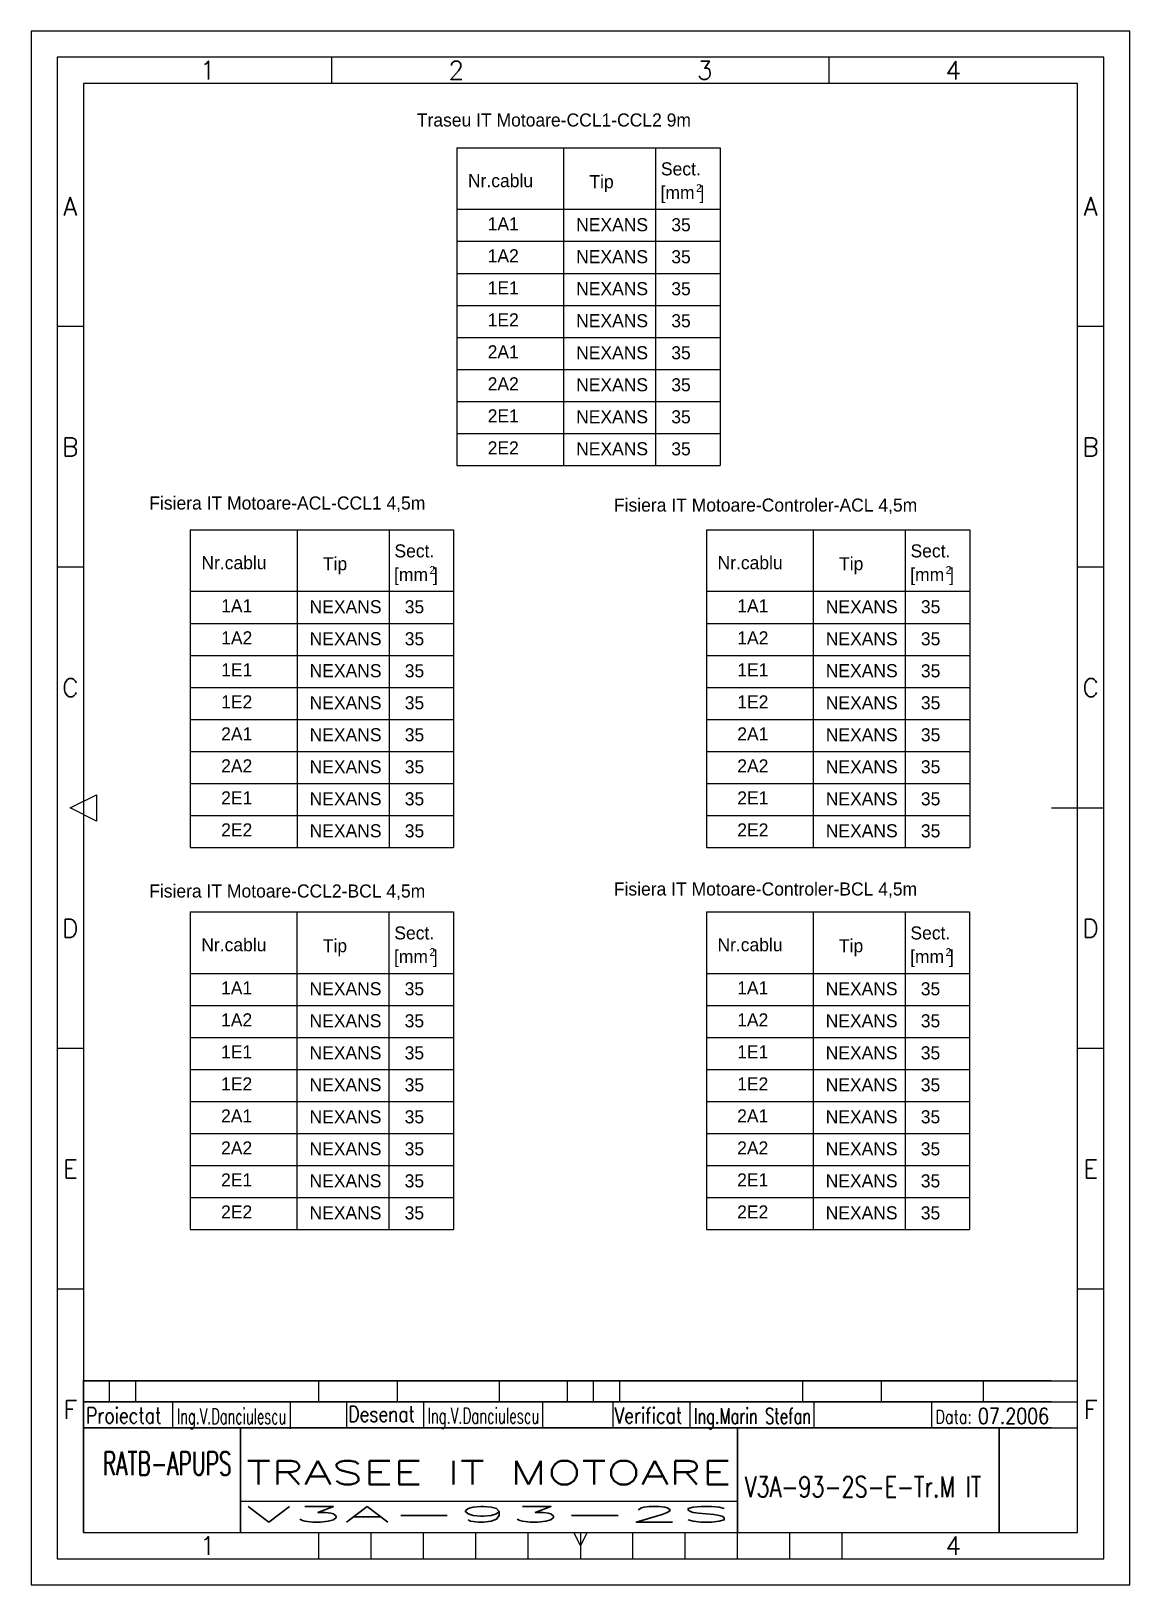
# Model space of a CAD drawing. Header units: millimetres. Extents: x 175 to 385, y 9 to 306.
import ezdxf
from ezdxf.enums import TextEntityAlignment as Align

# ---------------------------------------------------------------- set-up
doc = ezdxf.new("R2010")
doc.units = ezdxf.units.MM
doc.layers.add('INDICATOR', color=7, linetype='Continuous')
doc.styles.add('ISO', font='SIMPLEX.SHX')
doc.styles.add('ROMANS', font='ROMANS.shx', dxfattribs={"width": 0.8})

# ---------------------------------------------------------------- blocks, each defined once
blk = doc.blocks.new('indic-el')
at = {"layer": 'INDICATOR', "color": 1}
for p, q in [((-180, 25), (-180, 29)), ((-175, 25), (-175, 29)), ((-140, 25), (-140, 29)), ((-125, 25), (-125, 29)), ((-105.5, 25), (-105.5, 29)), ((-87.5, 25), (-87.5, 29)), ((-82.5, 25), (-82.5, 29)), ((-47.5, 25), (-47.5, 29)), ((-32.5, 25), (-32.5, 29)), ((-13, 25), (-13, 29)), ((-167.9, 20), (-167.9, 25)), ((-145.42, 19.8), (-145.42, 24.8)), ((-134.65, 20.08), (-134.65, 25.08)), ((-119.93, 20), (-119.93, 25)), ((-97.19, 20), (-97.19, 25)), ((-83.77, 20), (-83.77, 25)), ((-69.03, 20), (-69.03, 25)), ((-45.33, 20), (-45.33, 25)), ((-22.83, 20), (-22.83, 25)), ((-155, 6), (-60, 6))]:
    blk.add_line(p, q, dxfattribs=at)
at = {"layer": 'INDICATOR'}
blk.add_line((-92.5, 25), (-92.5, 29), dxfattribs=at)
at = {"layer": 'INDICATOR', "const_width": 0.3, "flags": 128}
for points in [[(0, 29), (-185, 29), (-185, 0)], [(0, 25), (-185, 25)], [(0, 20), (-185, 20)], [(-155, 0), (-155, 20)], [(-60, 0), (-60, 20)], [(-10, 0), (-10, 20)]]:
    blk.add_lwpolyline(points, dxfattribs=at)
at = {"layer": 'INDICATOR', "color": 1, "style": 'ROMANS', "width": 0.8}
for s, height, p in [('Proiectat', 3, (-184.48, 20.88)), ('Desenat', 3, (-134.37, 21.17)), ('Verificat', 3, (-83.49, 20.88)), ('Data:', 2.5, (-22.15, 20.88))]:
    blk.add_text(s, height=height, dxfattribs=at).set_placement(p)
at = {"layer": 'INDICATOR', "style": 'ROMANS', "width": 0.570908}
blk.add_text('RATB-APUPS', height=4.5, dxfattribs=at).set_placement((-181.28, 10.96), (-156.69, 10.96), align=Align.FIT)
at = {"layer": 'INDICATOR', "color": 1, "style": 'ROMANS'}
for tag, height, width, p, p2 in [('DESENAT', 3, 1.116423, (-119.25, 20.84), (-97.88, 20.84)), ('VERIFICAT', 3, 1.074468, (-68.34, 20.8), (-45.93, 20.8)), ('DATA', 3, 1.321041, (-14.04, 20.81), (-0.45, 20.81)), ('PROIECTAT', 3, 0.908325, (-167.12, 20.74), (-146.23, 20.74)), ('NUME_DESEN', 4.5, 2.080219, (-153.9, 9.22), (-61.18, 9.22)), ('NUMAR', 4, 2.383056, (-58.61, 6.76), (-11.4, 6.76)), ('ANS', 3, 11.421134, (-154.04, 2.01), (-61.04, 2.01))]:
    blk.add_attdef(tag, text='', height=height, dxfattribs=dict(at, width=width)).set_placement(p, p2, align=Align.FIT)

msp = doc.modelspace()

# ---------------------------------------------------------------- linework, layer by layer
at = {"color": 70}
for p, q in [((232.45, 295.96), (232.45, 300.96)), ((327.45, 295.96), (327.45, 300.96)), ((374.95, 295.96), (184.95, 295.96)), ((184.95, 295.96), (184.95, 18.96)), ((374.95, 18.96), (374.95, 295.96)), ((184.95, 249.46), (179.95, 249.46)), ((379.95, 249.46), (374.95, 249.46)), ((184.95, 203.46), (179.95, 203.46)), ((379.95, 203.46), (374.95, 203.46)), ((182.45, 157.46), (187.45, 159.96)), ((187.45, 154.96), (182.45, 157.46)), ((187.45, 159.96), (187.45, 154.96)), ((369.95, 157.46), (379.95, 157.46)), ((184.95, 111.46), (179.95, 111.46)), ((379.95, 111.46), (374.95, 111.46)), ((184.95, 65.46), (179.95, 65.46)), ((379.95, 65.46), (374.95, 65.46)), ((184.95, 18.96), (374.95, 18.96)), ((229.95, 13.96), (229.95, 18.96)), ((239.95, 13.96), (239.95, 18.96)), ((249.95, 13.96), (249.95, 18.96)), ((259.95, 13.96), (259.95, 18.96)), ((269.95, 13.96), (269.95, 18.96)), ((279.95, 16.46), (278.7, 18.96)), ((281.2, 18.96), (279.95, 16.46)), ((279.95, 18.96), (279.95, 13.96)), ((289.95, 13.96), (289.95, 18.96)), ((299.95, 13.96), (299.95, 18.96)), ((309.95, 13.96), (309.95, 18.96)), ((319.95, 13.96), (319.95, 18.96)), ((329.95, 13.96), (329.95, 18.96))]:
    msp.add_line(p, q, dxfattribs=at)
at = {"color": 3}
for p, q in [((256.31, 283.67), (256.31, 222.94)), ((256.31, 283.67), (306.63, 283.67)), ((276.72, 283.67), (276.72, 222.94)), ((294.3, 283.67), (294.3, 222.94)), ((306.63, 283.67), (306.63, 222.94)), ((256.31, 271.89), (306.63, 271.89)), ((205.38, 210.64), (205.38, 149.91)), ((205.38, 210.64), (255.69, 210.64)), ((225.78, 210.64), (225.78, 149.91)), ((243.37, 210.64), (243.37, 149.91)), ((255.69, 210.64), (255.69, 149.91)), ((304.02, 210.64), (354.33, 210.64)), ((304.02, 210.64), (304.02, 149.91)), ((324.42, 210.64), (324.42, 149.91)), ((342, 210.64), (342, 149.91)), ((354.33, 210.64), (354.33, 149.91)), ((205.38, 198.87), (255.69, 198.87)), ((304.02, 198.87), (354.33, 198.87)), ((205.36, 137.62), (255.67, 137.62)), ((205.36, 137.62), (205.36, 76.89)), ((225.76, 137.62), (225.76, 76.89)), ((243.35, 137.62), (243.35, 76.89)), ((255.67, 137.62), (255.67, 76.89)), ((304, 137.62), (354.31, 137.62)), ((304, 137.62), (304, 76.89)), ((324.4, 137.62), (324.4, 76.89)), ((341.98, 137.62), (341.98, 76.89)), ((354.31, 137.62), (354.31, 76.89)), ((205.36, 125.84), (255.67, 125.84)), ((304, 125.84), (354.31, 125.84))]:
    msp.add_line(p, q, dxfattribs=at)
at = {"color": 2}
for p, q in [((256.31, 265.77), (306.63, 265.77)), ((256.31, 259.65), (306.63, 259.65)), ((256.31, 253.53), (306.63, 253.53)), ((256.31, 247.41), (306.63, 247.41)), ((256.31, 241.29), (306.63, 241.29)), ((256.31, 235.17), (306.63, 235.17)), ((256.31, 229.05), (306.63, 229.05)), ((256.31, 222.94), (306.63, 222.94)), ((205.38, 192.75), (255.69, 192.75)), ((304.02, 192.75), (354.33, 192.75)), ((205.38, 186.63), (255.69, 186.63)), ((304.02, 186.63), (354.33, 186.63)), ((205.38, 180.51), (255.69, 180.51)), ((304.02, 180.51), (354.33, 180.51)), ((205.38, 174.39), (255.69, 174.39)), ((304.02, 174.39), (354.33, 174.39)), ((205.38, 168.27), (255.69, 168.27)), ((304.02, 168.27), (354.33, 168.27)), ((205.38, 162.15), (255.69, 162.15)), ((304.02, 162.15), (354.33, 162.15)), ((205.38, 156.03), (255.69, 156.03)), ((304.02, 156.03), (354.33, 156.03)), ((205.38, 149.91), (255.69, 149.91)), ((304.02, 149.91), (354.33, 149.91)), ((205.36, 119.73), (255.67, 119.73)), ((304, 119.73), (354.31, 119.73)), ((205.36, 113.61), (255.67, 113.61)), ((304, 113.61), (354.31, 113.61)), ((205.36, 107.49), (255.67, 107.49)), ((304, 107.49), (354.31, 107.49)), ((205.36, 101.37), (255.67, 101.37)), ((304, 101.37), (354.31, 101.37)), ((205.36, 95.25), (255.67, 95.25)), ((304, 95.25), (354.31, 95.25)), ((205.36, 89.13), (255.67, 89.13)), ((304, 89.13), (354.31, 89.13)), ((205.36, 83.01), (255.67, 83.01)), ((304, 83.01), (354.31, 83.01)), ((205.36, 76.89), (255.67, 76.89)), ((304, 76.89), (354.31, 76.89))]:
    msp.add_line(p, q, dxfattribs=at)
for p, q in [((369.95, 47.96), (374.95, 47.96)), ((369.95, 43.96), (374.95, 43.96)), ((369.95, 38.96), (374.95, 38.96))]:
    msp.add_line(p, q)
at = {"color": 240}
for points in [[(384.95, 8.96), (384.95, 305.96), (174.95, 305.96), (174.95, 8.96)], [(379.95, 13.96), (379.95, 300.96), (179.95, 300.96), (179.95, 13.96)]]:
    msp.add_lwpolyline(points, close=True, dxfattribs=at)

# ---------------------------------------------------------------- block references
at = {"color": 3, "linetype": 'ByBlock'}
ref = msp.add_blockref('indic-el', (369.95, 18.96), dxfattribs=at)
ref.add_attrib('NUME_DESEN', 'TRASEE IT MOTOARE', dxfattribs={"layer": 'INDICATOR', "color": 1, "height": 4.5, "style": 'ROMANS', "width": 1.356381}).set_placement((216.05, 28.18), (308.77, 28.18), align=Align.FIT)
ref.add_attrib('ANS', 'V3A-93-2S', dxfattribs={"layer": 'INDICATOR', "color": 1, "height": 3, "style": 'ROMANS', "width": 3.518944}).set_placement((215.91, 20.97), (308.91, 20.97), align=Align.FIT)
ref.add_attrib('NUMAR', 'V3A-93-2S-E-Tr.M IT ', dxfattribs={"layer": 'INDICATOR', "color": 1, "height": 4, "style": 'ROMANS', "width": 0.638757}).set_placement((311.34, 25.71), (358.54, 25.71), align=Align.FIT)
ref.add_attrib('DESENAT', 'Ing.V.Danciulescu', dxfattribs={"layer": 'INDICATOR', "color": 1, "height": 3, "style": 'ROMANS', "width": 0.566669}).set_placement((250.7, 39.79), (272.07, 39.79), align=Align.FIT)
ref.add_attrib('VERIFICAT', 'Ing.Marin Stefan', dxfattribs={"layer": 'INDICATOR', "color": 1, "height": 3, "style": 'ROMANS', "width": 0.612783}).set_placement((301.61, 39.75), (324.02, 39.75), align=Align.FIT)
ref.add_attrib('DATA', '07.2006', dxfattribs={"layer": 'INDICATOR', "color": 1, "height": 3, "style": 'ROMANS', "width": 0.748937}).set_placement((355.91, 39.76), (369.5, 39.76), align=Align.FIT)
ref.add_attrib('PROIECTAT', 'Ing.V.Danciulescu', dxfattribs={"layer": 'INDICATOR', "color": 1, "height": 3, "style": 'ROMANS', "width": 0.553941}).set_placement((202.82, 39.7), (223.72, 39.7), align=Align.FIT)

# ---------------------------------------------------------------- texts
at = {"color": 50, "style": 'ISO'}
for s, p in [('1', (208.7, 298.46)), ('2', (256.2, 298.46)), ('3', (303.7, 298.46)), ('4', (351.2, 298.46)), ('A', (182.45, 272.46)), ('A', (377.45, 272.46)), ('B', (182.45, 226.46)), ('B', (377.45, 226.46)), ('C', (182.45, 180.46)), ('C', (377.45, 180.46)), ('D', (182.45, 134.46)), ('D', (377.45, 134.46)), ('E', (182.45, 88.46)), ('E', (377.45, 88.46)), ('F', (182.45, 42.46)), ('F', (377.45, 42.46)), ('1', (208.7, 16.46)), ('4', (351.2, 16.46))]:
    msp.add_text(s, height=3.5, dxfattribs=at).set_placement(p, align=Align.MIDDLE)
at = {"color": 2}
for s, height, p in [('Traseu IT Motoare-CCL1-CCL2 9m', 2.5, (248.67, 287.71)), ('Sect.', 2.5, (295.32, 278.37)), ('Nr.cablu', 2.5, (258.44, 276.12)), ('Tip ', 2.5, (281.65, 275.92)), ('[mm ]', 2.5, (295.25, 273.84)), ('2', 1.5, (302.03, 275.22)), ('1A1', 2.5, (262.21, 267.87)), ('NEXANS', 2.5, (279.11, 267.7)), ('35', 2.5, (297.3, 267.69)), ('1A2', 2.5, (262.21, 261.75)), ('NEXANS', 2.5, (279.11, 261.59)), ('35', 2.5, (297.3, 261.57)), ('1E1', 2.5, (262.21, 255.63)), ('NEXANS', 2.5, (279.11, 255.47)), ('35', 2.5, (297.3, 255.46)), ('1E2', 2.5, (262.21, 249.51)), ('NEXANS', 2.5, (279.11, 249.35)), ('35', 2.5, (297.3, 249.34)), ('2A1', 2.5, (262.21, 243.4)), ('NEXANS', 2.5, (279.11, 243.23)), ('35', 2.5, (297.3, 243.22)), ('2A2', 2.5, (262.21, 237.28)), ('NEXANS', 2.5, (279.11, 237.11)), ('35', 2.5, (297.3, 237.1)), ('2E1', 2.5, (262.21, 231.16)), ('NEXANS', 2.5, (279.11, 230.99)), ('35', 2.5, (297.3, 230.98)), ('2E2', 2.5, (262.21, 225.04)), ('NEXANS', 2.5, (279.11, 224.87)), ('35', 2.5, (297.3, 224.86)), ('Fisiera IT Motoare-ACL-CCL1 4,5m', 2.5, (197.54, 214.5)), ('Fisiera IT Motoare-Controler-ACL 4,5m', 2.5, (286.34, 214.11)), ('Nr.cablu', 2.5, (207.5, 203.1)), ('Tip ', 2.5, (230.72, 202.9)), ('Sect.', 2.5, (244.39, 205.35)), ('Nr.cablu', 2.5, (306.14, 203.1)), ('Tip ', 2.5, (329.36, 202.9)), ('Sect.', 2.5, (343.02, 205.35)), ('[mm ]', 2.5, (244.32, 200.82)), ('2', 1.5, (251.1, 202.2)), ('[mm ]', 2.5, (342.96, 200.82)), ('2', 1.5, (349.74, 202.2)), ('1A1', 2.5, (211.28, 194.85)), ('NEXANS', 2.5, (228.18, 194.68)), ('35', 2.5, (246.36, 194.67)), ('1A1', 2.5, (309.91, 194.85)), ('NEXANS', 2.5, (326.82, 194.68)), ('35', 2.5, (345, 194.67)), ('1A2', 2.5, (211.28, 188.73)), ('NEXANS', 2.5, (228.18, 188.56)), ('35', 2.5, (246.36, 188.55)), ('1A2', 2.5, (309.91, 188.73)), ('NEXANS', 2.5, (326.82, 188.56)), ('35', 2.5, (345, 188.55)), ('1E1', 2.5, (211.28, 182.61)), ('NEXANS', 2.5, (228.18, 182.45)), ('35', 2.5, (246.36, 182.43)), ('1E1', 2.5, (309.91, 182.61)), ('NEXANS', 2.5, (326.82, 182.45)), ('35', 2.5, (345, 182.43)), ('1E2', 2.5, (211.28, 176.49)), ('NEXANS', 2.5, (228.18, 176.33)), ('35', 2.5, (246.36, 176.32)), ('1E2', 2.5, (309.91, 176.49)), ('NEXANS', 2.5, (326.82, 176.33)), ('35', 2.5, (345, 176.32)), ('2A1', 2.5, (211.28, 170.37)), ('NEXANS', 2.5, (228.18, 170.21)), ('35', 2.5, (246.36, 170.2)), ('2A1', 2.5, (309.91, 170.37)), ('NEXANS', 2.5, (326.82, 170.21)), ('35', 2.5, (345, 170.2)), ('2A2', 2.5, (211.28, 164.26)), ('NEXANS', 2.5, (228.18, 164.09)), ('35', 2.5, (246.36, 164.08)), ('2A2', 2.5, (309.91, 164.26)), ('NEXANS', 2.5, (326.82, 164.09)), ('35', 2.5, (345, 164.08)), ('2E1', 2.5, (211.28, 158.14)), ('NEXANS', 2.5, (228.18, 157.97)), ('35', 2.5, (246.36, 157.96)), ('2E1', 2.5, (309.91, 158.14)), ('NEXANS', 2.5, (326.82, 157.97)), ('35', 2.5, (345, 157.96)), ('2E2', 2.5, (211.28, 152.02)), ('2E2', 2.5, (309.91, 152.02)), ('NEXANS', 2.5, (228.18, 151.85)), ('35', 2.5, (246.36, 151.84)), ('NEXANS', 2.5, (326.82, 151.85)), ('35', 2.5, (345, 151.84)), ('Fisiera IT Motoare-CCL2-BCL 4,5m', 2.5, (197.52, 140.34)), ('Fisiera IT Motoare-Controler-BCL 4,5m', 2.5, (286.32, 140.73)), ('Sect.', 2.5, (244.37, 132.33)), ('Sect.', 2.5, (343, 132.33)), ('Nr.cablu', 2.5, (207.48, 130.07)), ('Tip ', 2.5, (230.7, 129.88)), ('2', 1.5, (251.08, 129.17)), ('Nr.cablu', 2.5, (306.12, 130.07)), ('Tip ', 2.5, (329.34, 129.88)), ('2', 1.5, (349.72, 129.17)), ('[mm ]', 2.5, (244.3, 127.8)), ('[mm ]', 2.5, (342.94, 127.8)), ('1A1', 2.5, (211.26, 121.83)), ('NEXANS', 2.5, (228.16, 121.66)), ('35', 2.5, (246.34, 121.65)), ('1A1', 2.5, (309.89, 121.83)), ('NEXANS', 2.5, (326.8, 121.66)), ('35', 2.5, (344.98, 121.65)), ('1A2', 2.5, (211.26, 115.71)), ('NEXANS', 2.5, (228.16, 115.54)), ('35', 2.5, (246.34, 115.53)), ('1A2', 2.5, (309.89, 115.71)), ('NEXANS', 2.5, (326.8, 115.54)), ('35', 2.5, (344.98, 115.53)), ('1E1', 2.5, (211.26, 109.59)), ('NEXANS', 2.5, (228.16, 109.42)), ('35', 2.5, (246.34, 109.41)), ('1E1', 2.5, (309.89, 109.59)), ('NEXANS', 2.5, (326.8, 109.42)), ('35', 2.5, (344.98, 109.41)), ('1E2', 2.5, (211.26, 103.47)), ('NEXANS', 2.5, (228.16, 103.31)), ('35', 2.5, (246.34, 103.29)), ('1E2', 2.5, (309.89, 103.47)), ('NEXANS', 2.5, (326.8, 103.31)), ('35', 2.5, (344.98, 103.29)), ('2A1', 2.5, (211.26, 97.35)), ('NEXANS', 2.5, (228.16, 97.19)), ('35', 2.5, (246.34, 97.18)), ('2A1', 2.5, (309.89, 97.35)), ('NEXANS', 2.5, (326.8, 97.19)), ('35', 2.5, (344.98, 97.18)), ('2A2', 2.5, (211.26, 91.23)), ('NEXANS', 2.5, (228.16, 91.07)), ('35', 2.5, (246.34, 91.06)), ('2A2', 2.5, (309.89, 91.23)), ('NEXANS', 2.5, (326.8, 91.07)), ('35', 2.5, (344.98, 91.06)), ('2E1', 2.5, (211.26, 85.12)), ('NEXANS', 2.5, (228.16, 84.95)), ('35', 2.5, (246.34, 84.94)), ('2E1', 2.5, (309.89, 85.12)), ('NEXANS', 2.5, (326.8, 84.95)), ('35', 2.5, (344.98, 84.94)), ('2E2', 2.5, (211.26, 79)), ('NEXANS', 2.5, (228.16, 78.83)), ('35', 2.5, (246.34, 78.82)), ('2E2', 2.5, (309.89, 79)), ('NEXANS', 2.5, (326.8, 78.83)), ('35', 2.5, (344.98, 78.82))]:
    msp.add_text(s, height=height, dxfattribs=at).set_placement(p)

doc.saveas('drawing.dxf')
